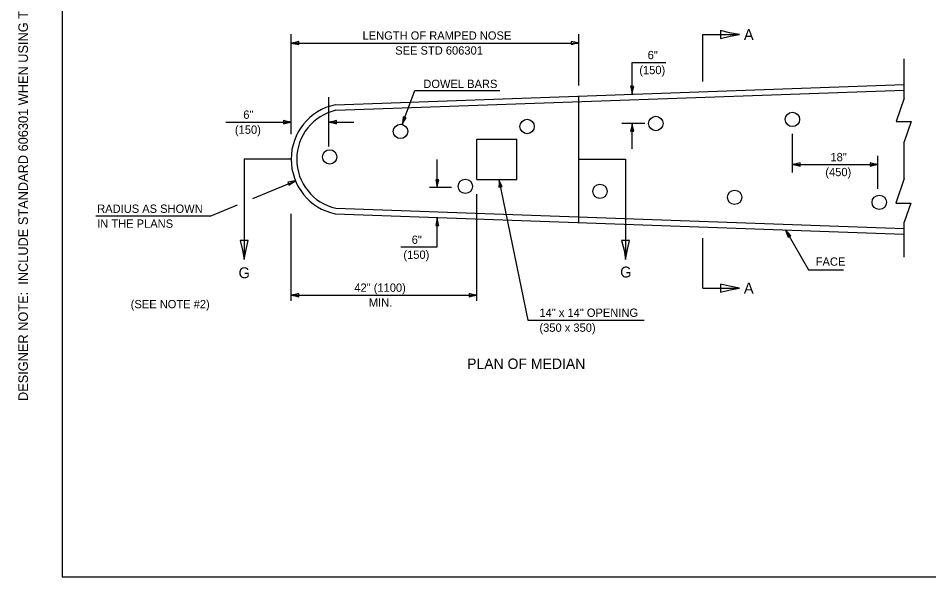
# Model space of a CAD drawing. Extents: x 2261467 to 2262113, y -3123637 to -3123237.
# Drawn here: x 2261467.1 to 2261801.2, y -3123637.3 to -3123432.4 of the extents above; entities that cross this region are included whole.
import ezdxf

# ---------------------------------------------------------------- set-up
doc = ezdxf.new("R2010")
doc.units = 0
for name, color, linetype in [('Default', 7, 'Continuous'), ('RD_Pr_Roadway_Dimensions', 7, 'Continuous'), ('RD_Pr_Roadway_Items', 7, 'Continuous'), ('RD_Pr_Roadway_Notes', 7, 'Continuous'), ('SC_Scratch7', 7, 'Continuous')]:
    doc.layers.add(name, color=color, linetype=linetype)

msp = doc.modelspace()

# ---------------------------------------------------------------- linework, layer by layer
at = {"layer": 'Default'}
msp.add_lwpolyline([(2261483.29, -3123637.28), (2262113.29, -3123637.28), (2262113.29, -3123237.28), (2261483.29, -3123237.28)], close=True, dxfattribs=at)
at = {"layer": 'RD_Pr_Roadway_Dimensions'}
for p, q in [((2261567.31, -3123474.94), (2261567.31, -3123438.29)), ((2261672.81, -3123457.09), (2261672.81, -3123438.29)), ((2261567.31, -3123441.52), (2261672.81, -3123441.52)), ((2261692.39, -3123460.21), (2261692.39, -3123448.68)), ((2261692.39, -3123448.68), (2261704.76, -3123448.68)), ((2261581.14, -3123479.51), (2261581.14, -3123461.39)), ((2261543.33, -3123470.55), (2261567.31, -3123470.55)), ((2261581.14, -3123470.55), (2261590.29, -3123470.55)), ((2261697.07, -3123471.1), (2261688.61, -3123471.1)), ((2261692.39, -3123480.33), (2261692.39, -3123471.1)), ((2261751.23, -3123489), (2261751.23, -3123474.84)), ((2261620.89, -3123494.52), (2261620.89, -3123484.27)), ((2261782.53, -3123494.97), (2261782.53, -3123482.9)), ((2261751.23, -3123486.11), (2261782.53, -3123486.11)), ((2261626.06, -3123494.52), (2261618, -3123494.52)), ((2261635.37, -3123536.02), (2261635.37, -3123496.93)), ((2261567.31, -3123536.02), (2261567.31, -3123504.15)), ((2261620.89, -3123516.3), (2261620.89, -3123505.59)), ((2261607.49, -3123516.3), (2261620.89, -3123516.3)), ((2261567.31, -3123533.99), (2261635.37, -3123533.99))]:
    msp.add_line(p, q, dxfattribs=at)
for points in [[(2261570.11, -3123442.1), (2261570.11, -3123441.52), (2261570.11, -3123440.93), (2261568.71, -3123441.28), (2261567.31, -3123441.52), (2261568.8, -3123441.79)], [(2261670.02, -3123440.93), (2261670.01, -3123441.52), (2261670.01, -3123442.1), (2261671.41, -3123441.76), (2261672.81, -3123441.52), (2261671.32, -3123441.25)], [(2261692.97, -3123457.42), (2261692.39, -3123457.41), (2261691.8, -3123457.41), (2261692.15, -3123458.81), (2261692.39, -3123460.21), (2261692.66, -3123458.72)], [(2261564.51, -3123469.96), (2261564.51, -3123470.55), (2261564.51, -3123471.13), (2261565.91, -3123470.79), (2261567.31, -3123470.55), (2261565.81, -3123470.28)], [(2261583.94, -3123471.13), (2261583.94, -3123470.55), (2261583.94, -3123469.96), (2261582.54, -3123470.3), (2261581.14, -3123470.55), (2261582.64, -3123470.82)], [(2261691.8, -3123473.9), (2261692.39, -3123473.9), (2261692.97, -3123473.9), (2261692.63, -3123472.5), (2261692.39, -3123471.1), (2261692.12, -3123472.59)], [(2261754.03, -3123486.69), (2261754.03, -3123486.11), (2261754.03, -3123485.52), (2261752.63, -3123485.86), (2261751.23, -3123486.11), (2261752.73, -3123486.38)], [(2261779.73, -3123485.52), (2261779.73, -3123486.11), (2261779.73, -3123486.69), (2261781.13, -3123486.35), (2261782.53, -3123486.11), (2261781.03, -3123485.83)], [(2261621.48, -3123491.72), (2261620.89, -3123491.72), (2261620.31, -3123491.72), (2261620.65, -3123493.12), (2261620.89, -3123494.52), (2261621.16, -3123493.03)], [(2261620.31, -3123508.39), (2261620.89, -3123508.39), (2261621.48, -3123508.39), (2261621.14, -3123506.99), (2261620.89, -3123505.59), (2261620.62, -3123507.08)], [(2261570.11, -3123534.57), (2261570.11, -3123533.99), (2261570.11, -3123533.4), (2261568.71, -3123533.75), (2261567.31, -3123533.99), (2261568.8, -3123534.26)], [(2261632.57, -3123533.4), (2261632.57, -3123533.99), (2261632.57, -3123534.57), (2261633.97, -3123534.23), (2261635.37, -3123533.99), (2261633.88, -3123533.72)]]:
    msp.add_lwpolyline(points, close=True, dxfattribs=at)
at = {"layer": 'RD_Pr_Roadway_Items'}
for p, q in [((2261792.23, -3123461.71), (2261792.23, -3123447.36)), ((2261583.45, -3123464.18), (2261792.23, -3123456.72)), ((2261583.73, -3123466.21), (2261792.23, -3123458.77)), ((2261672.81, -3123507.36), (2261672.81, -3123460.99)), ((2261792.23, -3123461.71), (2261789.3, -3123470.29)), ((2261789.3, -3123470.29), (2261794.78, -3123470.29)), ((2261794.78, -3123470.29), (2261792.23, -3123477.78)), ((2261635.37, -3123491.52), (2261635.37, -3123476.82)), ((2261635.37, -3123476.82), (2261650.07, -3123476.82)), ((2261650.07, -3123491.52), (2261650.07, -3123476.82)), ((2261792.23, -3123491.18), (2261792.23, -3123477.78)), ((2261635.37, -3123491.52), (2261650.07, -3123491.52)), ((2261792.23, -3123491.18), (2261789.12, -3123500.31)), ((2261789.12, -3123500.31), (2261794.6, -3123500.31)), ((2261794.6, -3123500.31), (2261792.23, -3123507.25)), ((2261583.46, -3123504.17), (2261792.07, -3123511.62)), ((2261583.71, -3123502.13), (2261792.23, -3123509.58)), ((2261792.23, -3123520.04), (2261792.23, -3123507.25))]:
    msp.add_line(p, q, dxfattribs=at)
for centre in [(2261751.22, -3123469.56), (2261653.87, -3123472.14), (2261701.09, -3123471.05), (2261607.4, -3123473.95), (2261581.41, -3123483.29), (2261631.18, -3123494.09), (2261680.6, -3123495.92), (2261730.01, -3123498.11), (2261783.08, -3123499.95)]:
    msp.add_circle(centre, 2.64, dxfattribs=at)
for radius, start, end in [(20.45, 102.084, 257.9422), (18.4, 102.5608, 257.3648)]:
    msp.add_arc((2261587.73, -3123484.17), radius, start, end, dxfattribs=at)
at = {"layer": 'RD_Pr_Roadway_Notes'}
for p, q in [((2261718.3, -3123455.64), (2261718.3, -3123438.43)), ((2261718.3, -3123438.43), (2261731.84, -3123438.43)), ((2261607.98, -3123471.36), (2261612.71, -3123458.94)), ((2261612.71, -3123458.94), (2261643.81, -3123458.94)), ((2261567.29, -3123484.17), (2261550.09, -3123484.17)), ((2261550.09, -3123484.17), (2261550.09, -3123520.94)), ((2261672.81, -3123484.17), (2261690.02, -3123484.17)), ((2261690.02, -3123484.17), (2261690.02, -3123520.94)), ((2261553.2, -3123498.53), (2261568.86, -3123492.02)), ((2261643.51, -3123491.52), (2261654.11, -3123543.17)), ((2261537.63, -3123505.01), (2261547.63, -3123500.85)), ((2261537.63, -3123505.01), (2261495.67, -3123505.01)), ((2261748.69, -3123510.07), (2261757.13, -3123524.66)), ((2261718.3, -3123531.4), (2261718.3, -3123513.1)), ((2261757.13, -3123524.66), (2261769.93, -3123524.66)), ((2261718.3, -3123531.4), (2261731.84, -3123531.4)), ((2261654.11, -3123543.17), (2261696.8, -3123543.17))]:
    msp.add_line(p, q, dxfattribs=at)
for points in [[(2261724.84, -3123436.97), (2261724.84, -3123438.43), (2261724.84, -3123439.9), (2261728.34, -3123439.04), (2261731.84, -3123438.43), (2261728.11, -3123437.75)], [(2261609.52, -3123468.96), (2261608.97, -3123468.75), (2261608.43, -3123468.54), (2261608.25, -3123469.97), (2261607.98, -3123471.36), (2261608.76, -3123470.07)], [(2261566.05, -3123492.56), (2261566.27, -3123493.1), (2261566.49, -3123493.64), (2261567.66, -3123492.78), (2261568.86, -3123492.02), (2261567.37, -3123492.35)], [(2261643.5, -3123494.38), (2261644.08, -3123494.27), (2261644.65, -3123494.15), (2261644.03, -3123492.85), (2261643.51, -3123491.52), (2261643.55, -3123493.04)], [(2261749.59, -3123512.79), (2261750.09, -3123512.49), (2261750.6, -3123512.2), (2261749.6, -3123511.16), (2261748.69, -3123510.07), (2261749.21, -3123511.5)], [(2261551.55, -3123513.94), (2261550.09, -3123513.94), (2261548.62, -3123513.94), (2261549.48, -3123517.44), (2261550.09, -3123520.94), (2261550.76, -3123517.2)], [(2261691.48, -3123513.94), (2261690.02, -3123513.94), (2261688.55, -3123513.94), (2261689.41, -3123517.44), (2261690.02, -3123520.94), (2261690.7, -3123517.2)], [(2261724.84, -3123529.93), (2261724.84, -3123531.4), (2261724.84, -3123532.86), (2261728.34, -3123532), (2261731.84, -3123531.4), (2261728.11, -3123530.72)]]:
    msp.add_lwpolyline(points, close=True, dxfattribs=at)

# ---------------------------------------------------------------- texts
at = {"layer": 'RD_Pr_Roadway_Dimensions'}
for s, p in [('LENGTH OF RAMPED NOSE', (2261593.49, -3123440.3)), ('SEE STD 606301', (2261605.47, -3123445.78)), ('6"', (2261698.08, -3123447.46)), ('(150)', (2261695.03, -3123452.95)), ('6"', (2261549.71, -3123469.33)), ('(150)', (2261546.66, -3123474.81)), ('18"', (2261765.15, -3123484.88)), ('(450)', (2261763.28, -3123490.37)), ('6"', (2261611.52, -3123515.19)), ('(150)', (2261608.46, -3123520.68)), ('42" (1100)', (2261590.47, -3123532.77)), ('MIN.', (2261595.79, -3123538.25))]:
    msp.add_text(s, height=3.048, dxfattribs=at).set_placement(p)
at = {"layer": 'RD_Pr_Roadway_Notes'}
for s, height, p in [('A', 4, (2261733.4, -3123440.43)), ('DOWEL BARS', 3.048, (2261615.78, -3123458.03)), ('RADIUS AS SHOWN', 3.048, (2261496.11, -3123503.81)), ('IN THE PLANS', 3.048, (2261496.11, -3123509.29)), ('FACE', 3.048, (2261759.75, -3123523.21)), ('G', 4, (2261547.99, -3123527.79)), ('G', 4, (2261688.01, -3123527.52)), ('A', 4, (2261733.4, -3123533.4)), ('(SEE NOTE #2)', 3.048, (2261508.42, -3123538.81)), ('14" x 14" OPENING', 3.048, (2261658.38, -3123541.95)), ('(350 x 350)', 3.048, (2261658.38, -3123547.44)), ('PLAN OF MEDIAN', 3.84, (2261631.85, -3123561.08))]:
    msp.add_text(s, height=height, dxfattribs=at).set_placement(p)
at = {"layer": 'SC_Scratch7'}
msp.add_text('DESIGNER NOTE:  INCLUDE STANDARD 606301 WHEN USING THIS DETAIL.', height=3.5, rotation=90, dxfattribs=at).set_placement((2261470.69, -3123572.82))

doc.saveas('drawing.dxf')
